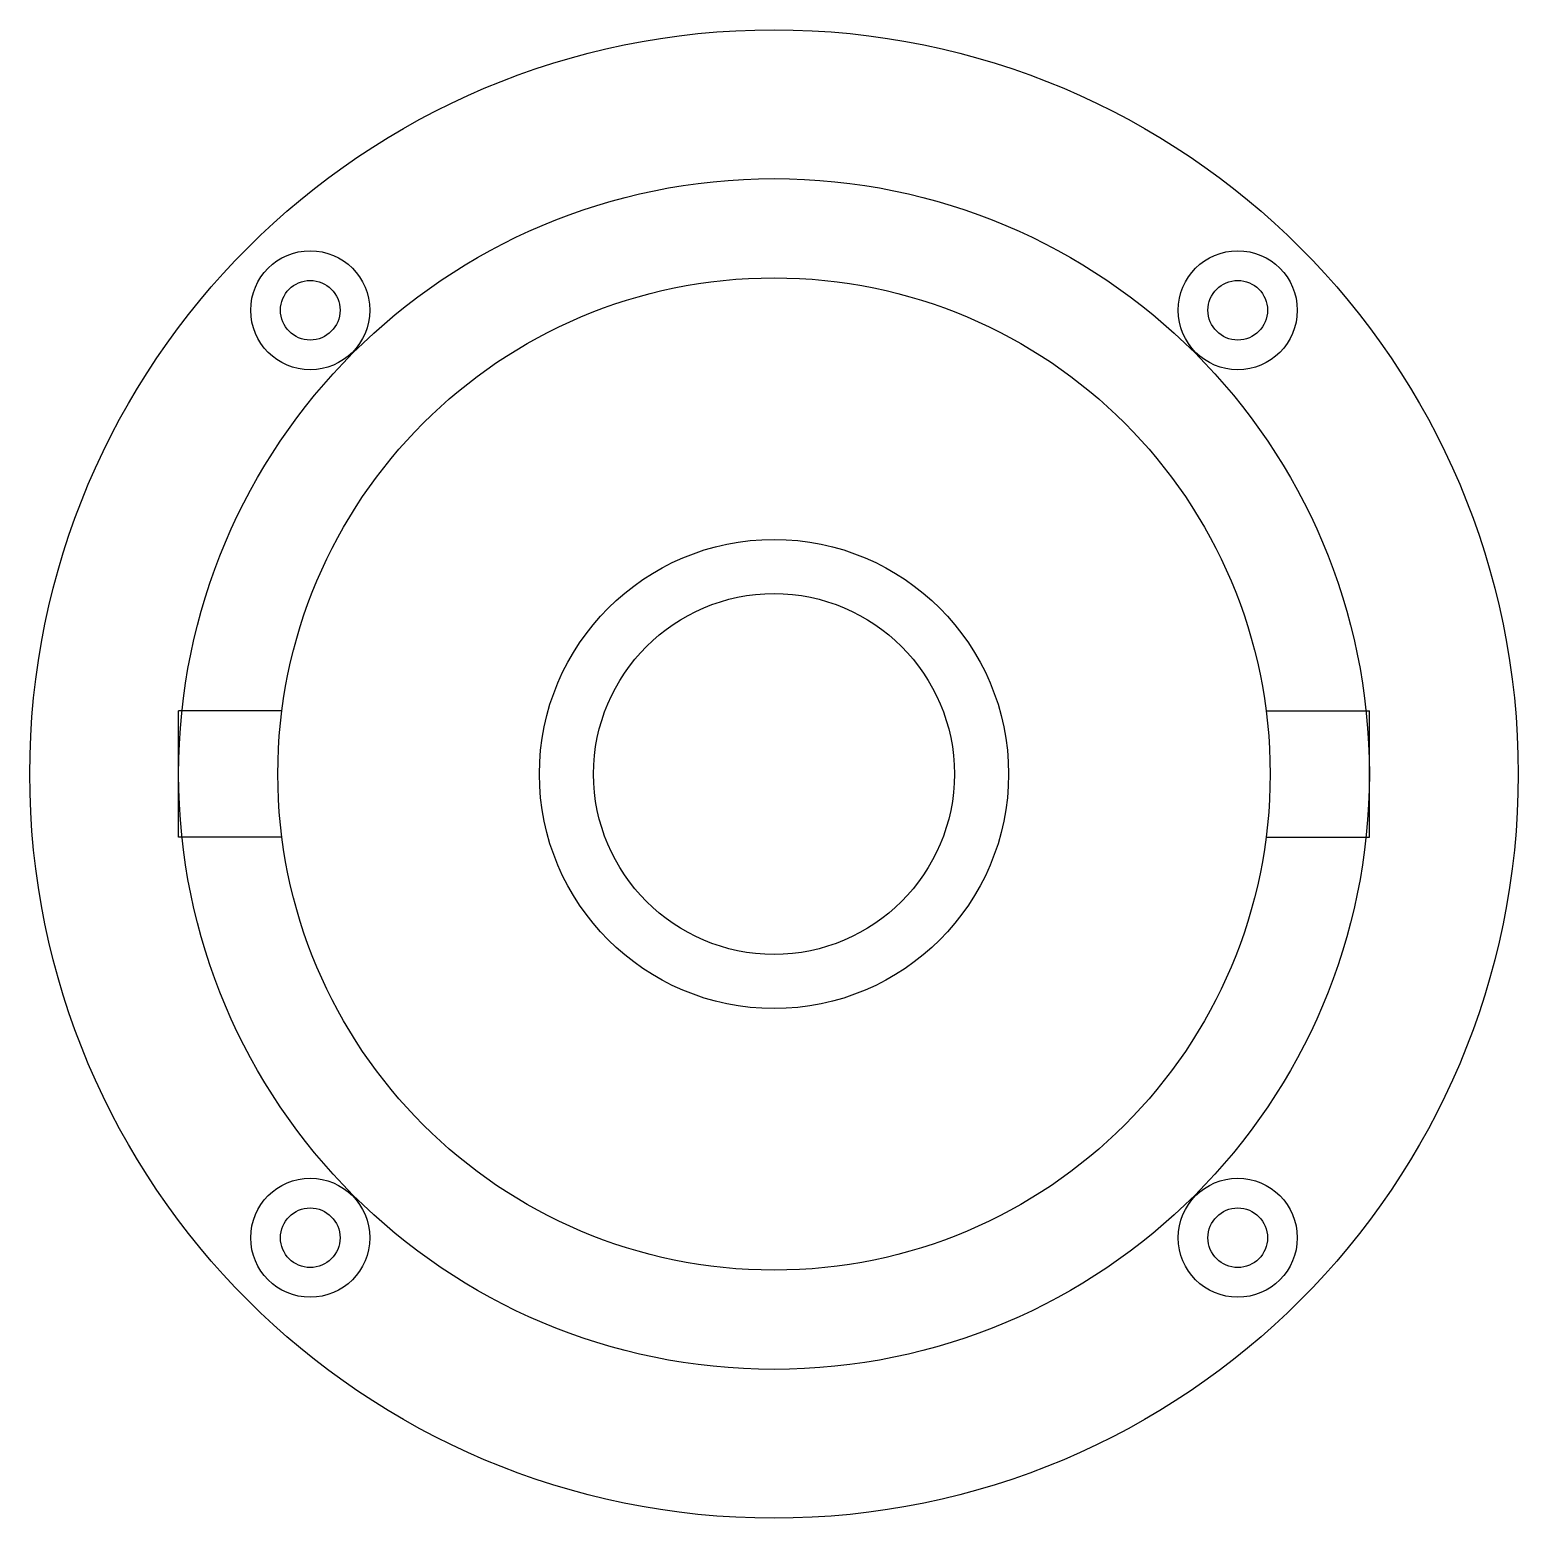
# Model space of a CAD drawing. Header units: inches. Extents: x 0 to 4.12, y 0 to 4.12.
import ezdxf

# ---------------------------------------------------------------- set-up
doc = ezdxf.new("R2010")
doc.units = ezdxf.units.IN
doc.header["$MEASUREMENT"] = 0
doc.layers.add('CAD', color=7, linetype='Continuous')

msp = doc.modelspace()

# ---------------------------------------------------------------- linework, layer by layer
at = {"layer": 'CAD', "linetype": 'Continuous'}
for p, q in [((0.6987, 2.2375), (0.4125, 2.2375)), ((0.4125, 1.8875), (0.4125, 2.2375)), ((3.4263, 2.2375), (3.7125, 2.2375)), ((3.7125, 1.8875), (3.7125, 2.2375)), ((0.6987, 1.8875), (0.4125, 1.8875)), ((3.4263, 1.8875), (3.7125, 1.8875))]:
    msp.add_line(p, q, dxfattribs=at)
for centre, radius in [((2.0625, 2.0625), 2.0625), ((2.0625, 2.0625), 1.65), ((0.7773, 3.3477), 0.165), ((3.3477, 3.3477), 0.165), ((2.0625, 2.0625), 1.375), ((0.7773, 3.3477), 0.0825), ((3.3477, 3.3477), 0.0825), ((2.0625, 2.0625), 0.65), ((2.0625, 2.0625), 0.5), ((0.7773, 0.7773), 0.165), ((3.3477, 0.7773), 0.165), ((0.7773, 0.7773), 0.0825), ((3.3477, 0.7773), 0.0825)]:
    msp.add_circle(centre, radius, dxfattribs=at)

doc.saveas('drawing.dxf')
